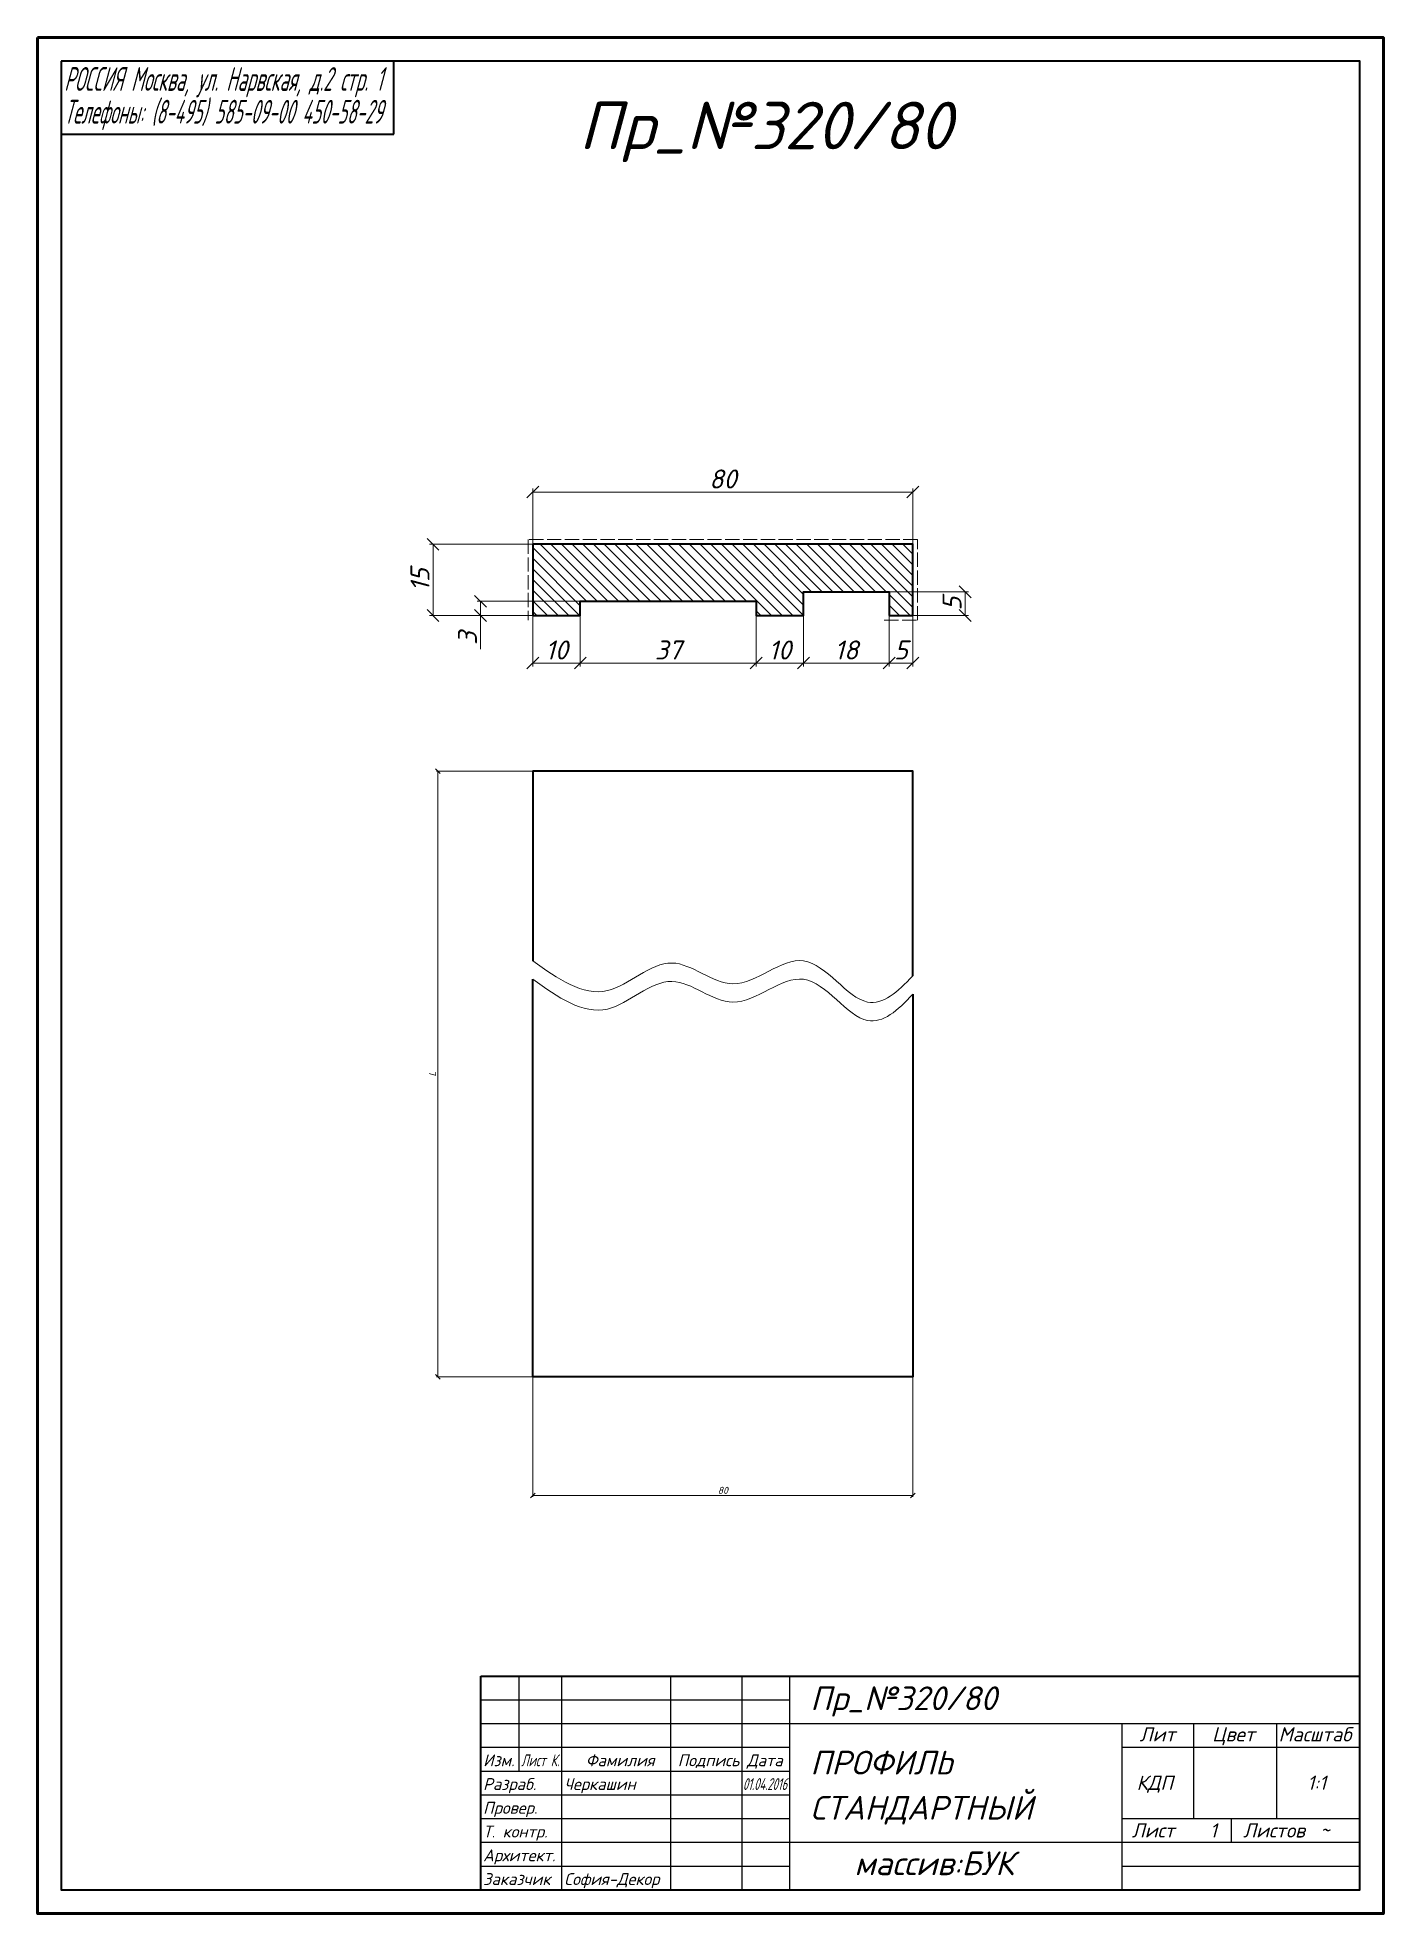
# Model space of a CAD drawing. Header units: millimetres. Extents: x 1918 to 2201, y -407 to -12.
import ezdxf
from ezdxf.enums import TextEntityAlignment as Align

# ---------------------------------------------------------------- set-up
doc = ezdxf.new("R2010")
doc.units = ezdxf.units.MM
doc.linetypes.add('ACAD_ISO02W100', pattern=[15, 12, -3])
doc.layers.get('0').update_dxf_attribs({"lineweight": 13})
for name, color, linetype, lineweight in [('Пр_№320', 1, 'Continuous', 35), ('служебный слой ЛИНИИ ПУНКТИРНЫЕ', 7, 'ACAD_ISO02W100', 13), ('служебный слой НАДПИСИ', 7, 'Continuous', 13), ('служебный слой РАЗМЕРЫ', 7, 'Continuous', 9), ('служебный слой ШТАМП', 7, 'Continuous', 30), ('служебный слой ШТРИХОВКА', 7, 'Continuous', 5)]:
    doc.layers.add(name, color=color, linetype=linetype, lineweight=lineweight)
doc.styles.add('ЕСКД', font='isocpeur.ttf', dxfattribs={"oblique": 15})
doc.dimstyles.new('ЕСКД', dxfattribs={"dimtxt": 3.5, "dimasz": 2.5, "dimexe": 0.25, "dimexo": 0, "dimgap": 0.35, "dimtad": 1, "dimdec": 1, "dimzin": 9, "dimtxsty": 'ЕСКД', "dimblk": 'OBLIQUE', "dimcen": 0, "dimclrd": 256, "dimclre": 256, "dimclrt": 256, "dimadec": 1, "dimazin": 0, "dimtfac": 1, "dimtdec": 1, "dimtmove": 0, "dimatfit": 3, "dimldrblk": 'DOTSMALL', "dimfxl": 1, "dimlwd": -1, "dimlwe": -1, "dimarcsym": 0})

# ---------------------------------------------------------------- blocks, each defined once
blk = doc.blocks.new('_OBLIQUE')
at = {"color": 0, "linetype": 'ByBlock'}
blk.add_line((-0.5, -0.5), (0.5, 0.5), dxfattribs=at)
blk = doc.blocks.new('*D853')
at = {"layer": 'Defpoints', "color": 0, "transparency": 16777216}
for p in [(2011.31, -134), (2022.31, -134), (2032.31, -131)]:
    blk.add_point(p, dxfattribs=at)
at = {"layer": 'служебный слой РАЗМЕРЫ', "transparency": 16777216}
for p, q in [((2032.31, -131), (2010.56, -131)), ((2022.31, -134), (2010.56, -134)), ((2011.31, -131), (2011.31, -134)), ((2011.31, -134), (2011.31, -141.07))]:
    blk.add_line(p, q, dxfattribs=at)
at = {"layer": 'служебный слой РАЗМЕРЫ', "transparency": 16777216, "xscale": 2.5, "yscale": 2.5, "zscale": 2.5}
for p, rotation in [((2011.31, -131), 90), ((2011.31, -134), 270)]:
    blk.add_blockref('_OBLIQUE', p, dxfattribs=dict(at, rotation=rotation))
at = {"layer": 'служебный слой РАЗМЕРЫ', "transparency": 16777216, "insert": (2008.56, -138.78), "char_height": 4, "attachment_point": 5, "rotation": 90, "style": 'ЕСКД'}
blk.add_mtext('3', dxfattribs=at)
blk = doc.blocks.new('_DotSmall')
at = {"color": 0, "linetype": 'ByBlock', "lineweight": -3, "const_width": 0.5}
blk.add_lwpolyline([(-0.0625, 0, 1), (0.0625, 0, 1)], format="xyb", close=True, dxfattribs=at)
blk = doc.blocks.new('*D852')
at = {"layer": 'Defpoints', "color": 0, "transparency": 16777216}
for p in [(2001.31, -119), (2022.31, -119), (2022.31, -134)]:
    blk.add_point(p, dxfattribs=at)
at = {"layer": 'служебный слой РАЗМЕРЫ', "transparency": 16777216}
for p, q in [((2022.31, -119), (2000.56, -119)), ((2001.31, -134), (2001.31, -119)), ((2022.31, -134), (2000.56, -134))]:
    blk.add_line(p, q, dxfattribs=at)
at = {"layer": 'служебный слой РАЗМЕРЫ', "transparency": 16777216, "xscale": 2.5, "yscale": 2.5, "zscale": 2.5}
for p, rotation in [((2001.31, -119), 90), ((2001.31, -134), 270)]:
    blk.add_blockref('_OBLIQUE', p, dxfattribs=dict(at, rotation=rotation))
at = {"layer": 'служебный слой РАЗМЕРЫ', "transparency": 16777216, "insert": (1998.56, -126.5), "char_height": 4, "attachment_point": 5, "rotation": 90, "style": 'ЕСКД'}
blk.add_mtext('15', dxfattribs=at)
blk = doc.blocks.new('*D854')
at = {"layer": 'Defpoints', "color": 0, "transparency": 16777216}
for p in [(2069.31, -134), (2079.31, -134), (2069.31, -144)]:
    blk.add_point(p, dxfattribs=at)
at = {"layer": 'служебный слой РАЗМЕРЫ', "transparency": 16777216}
for p, q in [((2069.31, -134), (2069.31, -144.75)), ((2079.31, -134), (2079.31, -144.75)), ((2079.31, -144), (2069.31, -144))]:
    blk.add_line(p, q, dxfattribs=at)
at = {"layer": 'служебный слой РАЗМЕРЫ', "transparency": 16777216, "xscale": 2.5, "yscale": 2.5, "zscale": 2.5, "rotation": 180}
blk.add_blockref('_OBLIQUE', (2069.31, -144), dxfattribs=at)
at = {"layer": 'служебный слой РАЗМЕРЫ', "transparency": 16777216, "xscale": 2.5, "yscale": 2.5, "zscale": 2.5}
blk.add_blockref('_OBLIQUE', (2079.31, -144), dxfattribs=at)
at = {"layer": 'служебный слой РАЗМЕРЫ', "transparency": 16777216, "insert": (2074.31, -141.25), "char_height": 4, "attachment_point": 5, "style": 'ЕСКД'}
blk.add_mtext('10', dxfattribs=at)
blk = doc.blocks.new('*D851')
at = {"layer": 'Defpoints', "color": 0, "transparency": 16777216}
for p in [(2022.31, -134), (2032.31, -134), (2022.31, -144)]:
    blk.add_point(p, dxfattribs=at)
at = {"layer": 'служебный слой РАЗМЕРЫ', "transparency": 16777216}
for p, q in [((2022.31, -134), (2022.31, -144.75)), ((2032.31, -134), (2032.31, -144.75)), ((2032.31, -144), (2022.31, -144))]:
    blk.add_line(p, q, dxfattribs=at)
at = {"layer": 'служебный слой РАЗМЕРЫ', "transparency": 16777216, "xscale": 2.5, "yscale": 2.5, "zscale": 2.5, "rotation": 180}
blk.add_blockref('_OBLIQUE', (2022.31, -144), dxfattribs=at)
at = {"layer": 'служебный слой РАЗМЕРЫ', "transparency": 16777216, "xscale": 2.5, "yscale": 2.5, "zscale": 2.5}
blk.add_blockref('_OBLIQUE', (2032.31, -144), dxfattribs=at)
at = {"layer": 'служебный слой РАЗМЕРЫ', "transparency": 16777216, "insert": (2027.31, -141.25), "char_height": 4, "attachment_point": 5, "style": 'ЕСКД'}
blk.add_mtext('10', dxfattribs=at)
blk = doc.blocks.new('*D850')
at = {"layer": 'Defpoints', "color": 0, "transparency": 16777216}
for p in [(2097.31, -134), (2102.31, -134), (2097.31, -144)]:
    blk.add_point(p, dxfattribs=at)
at = {"layer": 'служебный слой РАЗМЕРЫ', "transparency": 16777216}
for p, q in [((2097.31, -134), (2097.31, -144.75)), ((2102.31, -134), (2102.31, -144.75)), ((2102.31, -144), (2097.31, -144))]:
    blk.add_line(p, q, dxfattribs=at)
at = {"layer": 'служебный слой РАЗМЕРЫ', "transparency": 16777216, "xscale": 2.5, "yscale": 2.5, "zscale": 2.5, "rotation": 180}
blk.add_blockref('_OBLIQUE', (2097.31, -144), dxfattribs=at)
at = {"layer": 'служебный слой РАЗМЕРЫ', "transparency": 16777216, "xscale": 2.5, "yscale": 2.5, "zscale": 2.5}
blk.add_blockref('_OBLIQUE', (2102.31, -144), dxfattribs=at)
at = {"layer": 'служебный слой РАЗМЕРЫ', "transparency": 16777216, "insert": (2099.81, -141.25), "char_height": 4, "attachment_point": 5, "style": 'ЕСКД'}
blk.add_mtext('5', dxfattribs=at)
blk = doc.blocks.new('*D849')
at = {"layer": 'Defpoints', "color": 0, "transparency": 16777216}
for p in [(2102.31, -108), (2022.31, -119), (2102.31, -119)]:
    blk.add_point(p, dxfattribs=at)
at = {"layer": 'служебный слой РАЗМЕРЫ', "transparency": 16777216}
for p, q in [((2022.31, -119), (2022.31, -107.25)), ((2022.31, -108), (2102.31, -108)), ((2102.31, -119), (2102.31, -107.25))]:
    blk.add_line(p, q, dxfattribs=at)
at = {"layer": 'служебный слой РАЗМЕРЫ', "transparency": 16777216, "xscale": 2.5, "yscale": 2.5, "zscale": 2.5, "rotation": 180}
blk.add_blockref('_OBLIQUE', (2022.31, -108), dxfattribs=at)
at = {"layer": 'служебный слой РАЗМЕРЫ', "transparency": 16777216, "xscale": 2.5, "yscale": 2.5, "zscale": 2.5}
blk.add_blockref('_OBLIQUE', (2102.31, -108), dxfattribs=at)
at = {"layer": 'служебный слой РАЗМЕРЫ', "transparency": 16777216, "insert": (2062.31, -105.25), "char_height": 4, "attachment_point": 5, "style": 'ЕСКД'}
blk.add_mtext('80', dxfattribs=at)
blk = doc.blocks.new('*D848')
at = {"layer": 'Defpoints', "color": 0, "transparency": 16777216}
for p in [(2032.31, -134), (2069.31, -134), (2069.31, -144)]:
    blk.add_point(p, dxfattribs=at)
at = {"layer": 'служебный слой РАЗМЕРЫ', "transparency": 16777216}
for p, q in [((2032.31, -134), (2032.31, -144.75)), ((2069.31, -134), (2069.31, -144.75)), ((2032.31, -144), (2069.31, -144))]:
    blk.add_line(p, q, dxfattribs=at)
at = {"layer": 'служебный слой РАЗМЕРЫ', "transparency": 16777216, "xscale": 2.5, "yscale": 2.5, "zscale": 2.5, "rotation": 180}
blk.add_blockref('_OBLIQUE', (2032.31, -144), dxfattribs=at)
at = {"layer": 'служебный слой РАЗМЕРЫ', "transparency": 16777216, "xscale": 2.5, "yscale": 2.5, "zscale": 2.5}
blk.add_blockref('_OBLIQUE', (2069.31, -144), dxfattribs=at)
at = {"layer": 'служебный слой РАЗМЕРЫ', "transparency": 16777216, "insert": (2050.81, -141.25), "char_height": 4, "attachment_point": 5, "style": 'ЕСКД'}
blk.add_mtext('37', dxfattribs=at)
blk = doc.blocks.new('*D847')
at = {"layer": 'Defpoints', "color": 0, "transparency": 16777216}
for p in [(2079.31, -134), (2097.31, -134), (2097.31, -144)]:
    blk.add_point(p, dxfattribs=at)
at = {"layer": 'служебный слой РАЗМЕРЫ', "transparency": 16777216}
for p, q in [((2079.31, -134), (2079.31, -144.75)), ((2097.31, -134), (2097.31, -144.75)), ((2079.31, -144), (2097.31, -144))]:
    blk.add_line(p, q, dxfattribs=at)
at = {"layer": 'служебный слой РАЗМЕРЫ', "transparency": 16777216, "xscale": 2.5, "yscale": 2.5, "zscale": 2.5, "rotation": 180}
blk.add_blockref('_OBLIQUE', (2079.31, -144), dxfattribs=at)
at = {"layer": 'служебный слой РАЗМЕРЫ', "transparency": 16777216, "xscale": 2.5, "yscale": 2.5, "zscale": 2.5}
blk.add_blockref('_OBLIQUE', (2097.31, -144), dxfattribs=at)
at = {"layer": 'служебный слой РАЗМЕРЫ', "transparency": 16777216, "insert": (2088.31, -141.25), "char_height": 4, "attachment_point": 5, "style": 'ЕСКД'}
blk.add_mtext('18', dxfattribs=at)
blk = doc.blocks.new('*D846')
at = {"layer": 'Defpoints', "color": 0, "transparency": 16777216}
for p in [(2097.31, -129), (2113.31, -129), (2102.31, -134)]:
    blk.add_point(p, dxfattribs=at)
at = {"layer": 'служебный слой РАЗМЕРЫ', "transparency": 16777216}
for p, q in [((2097.31, -129), (2114.06, -129)), ((2113.31, -134), (2113.31, -129)), ((2102.31, -134), (2114.06, -134))]:
    blk.add_line(p, q, dxfattribs=at)
at = {"layer": 'служебный слой РАЗМЕРЫ', "transparency": 16777216, "xscale": 2.5, "yscale": 2.5, "zscale": 2.5}
for p, rotation in [((2113.31, -129), 90), ((2113.31, -134), 270)]:
    blk.add_blockref('_OBLIQUE', p, dxfattribs=dict(at, rotation=rotation))
at = {"layer": 'служебный слой РАЗМЕРЫ', "transparency": 16777216, "insert": (2110.56, -131.5), "char_height": 4, "attachment_point": 5, "rotation": 90, "style": 'ЕСКД'}
blk.add_mtext('5', dxfattribs=at)
blk = doc.blocks.new('*D844')
at = {"layer": 'Defpoints', "color": 0, "transparency": 16777216}
for p in [(2022.31, -166.77), (2002.31, -294.27), (2022.31, -294.27)]:
    blk.add_point(p, dxfattribs=at)
at = {"layer": 'служебный слой РАЗМЕРЫ', "transparency": 16777216}
for p, q in [((2022.31, -166.77), (2002.06, -166.77)), ((2002.31, -166.77), (2002.31, -294.27)), ((2022.31, -294.27), (2002.06, -294.27))]:
    blk.add_line(p, q, dxfattribs=at)
for p, rotation in [((2002.31, -166.77), 90), ((2002.31, -294.27), 270)]:
    blk.add_blockref('_OBLIQUE', p, dxfattribs=dict(at, rotation=rotation))
at = {"layer": 'служебный слой РАЗМЕРЫ', "transparency": 16777216, "insert": (2001.21, -230.52), "char_height": 1.5, "attachment_point": 5, "rotation": 90, "style": 'ЕСКД'}
blk.add_mtext('L', dxfattribs=at)

msp = doc.modelspace()

# ---------------------------------------------------------------- hatches: boundary and pattern name
at = {"layer": 'служебный слой ШТРИХОВКА'}
h = msp.add_hatch(dxfattribs=at)
h.set_pattern_fill('ANSI31', color=256, scale=0.5, angle=-90, style=0)
h.set_pattern_definition([(315, (2742.8461, 1939.162), (1.122532, 1.122532), [])])
h.paths.add_polyline_path([(2097.31, -129), (2097.31, -134), (2102.31, -134), (2102.31, -119), (2022.31, -119), (2022.31, -134), (2032.31, -134), (2032.31, -131), (2069.31, -131), (2069.31, -134), (2079.31, -134), (2079.31, -129)])

# ---------------------------------------------------------------- linework, layer by layer
at = {"layer": 'Пр_№320'}
for points in [[(2097.31, -134), (2102.31, -134), (2102.31, -119), (2022.31, -119), (2022.31, -134), (2032.31, -134), (2032.31, -131), (2069.31, -131), (2069.31, -134), (2079.31, -134), (2079.31, -129), (2097.31, -129), (2097.31, -134)], [(2102.31, -209.85), (2102.31, -166.77), (2022.31, -166.77), (2022.31, -206.7)], [(2102.31, -213.73), (2102.31, -294.27), (2022.31, -294.27), (2022.31, -210.57)]]:
    msp.add_lwpolyline(points, dxfattribs=at)
at = {"layer": 'служебный слой ЛИНИИ ПУНКТИРНЫЕ', "ltscale": 0.25}
msp.add_lwpolyline([(2096.31, -135), (2103.31, -135), (2103.31, -118), (2021.31, -118), (2021.31, -135)], dxfattribs=at)
at = {"layer": 'служебный слой ШТАМП', "lineweight": 35}
for p, q in [((1993.04, -32.66), (1993.04, -17.31)), ((1923.04, -32.66), (1993.04, -32.66)), ((2011.39, -357.25), (2196.39, -357.25)), ((2011.39, -402.25), (2011.39, -357.25))]:
    msp.add_line(p, q, dxfattribs=at)
at = {"layer": 'служебный слой ШТАМП', "lineweight": -3}
for p, q in [((2019.39, -357.25), (2019.39, -377.25)), ((2028.39, -402.25), (2028.39, -357.25)), ((2051.39, -402.25), (2051.39, -357.25)), ((2066.39, -402.25), (2066.39, -357.25)), ((2076.39, -402.25), (2076.39, -357.25)), ((2011.39, -362.25), (2076.39, -362.25)), ((2011.39, -367.25), (2196.39, -367.25)), ((2146.39, -402.25), (2146.39, -367.25)), ((2161.39, -367.25), (2161.39, -387.25)), ((2178.89, -367.25), (2178.89, -387.25)), ((2011.39, -372.25), (2076.39, -372.25)), ((2146.39, -372.25), (2196.39, -372.25)), ((2011.39, -377.25), (2076.39, -377.25)), ((2011.39, -382.25), (2076.39, -382.25)), ((2011.39, -387.25), (2076.39, -387.25)), ((2146.39, -387.25), (2196.39, -387.25)), ((2169.39, -392.25), (2169.39, -387.25)), ((2011.39, -392.25), (2196.39, -392.25)), ((2011.39, -397.25), (2076.39, -397.25)), ((2146.39, -397.25), (2196.39, -397.25))]:
    msp.add_line(p, q, dxfattribs=at)
at = {"layer": 'служебный слой ШТАМП', "color": 6, "lineweight": 50}
msp.add_lwpolyline([(1918.04, -12.31), (1918.04, -407.25), (2201.39, -407.25), (2201.39, -12.31)], close=True, dxfattribs=at)
at = {"layer": 'служебный слой ШТАМП', "lineweight": 35}
msp.add_lwpolyline([(1923.04, -17.31), (1923.04, -402.25), (2196.39, -402.25), (2196.39, -17.31)], close=True, dxfattribs=at)
at = {"layer": 'служебный слой ШТРИХОВКА'}
for points in [[(2022.31, -206.7), (2027.58, -210.43), (2037.43, -217.43), (2051.14, -202.62), (2065, -216.34), (2079.91, -200.4), (2091.58, -219.71), (2099.13, -213.31), (2102.31, -209.85)], [(2022.31, -210.57), (2027.58, -214.31), (2037.43, -221.31), (2051.14, -206.49), (2065, -220.21), (2079.91, -204.27), (2091.58, -223.59), (2099.13, -217.18), (2102.31, -213.73)]]:
    msp.add_open_spline(points, degree=3, knots=[0, 0, 0, 0, 16.914398, 31.673167, 45.232529, 60.868694, 76.888333, 88.564807, 88.564807, 88.564807, 88.564807], dxfattribs=at)

# ---------------------------------------------------------------- texts
at = {"layer": 'служебный слой НАДПИСИ', "style": 'ЕСКД', "oblique": 15}
msp.add_text('Пр_№320/80', height=10, dxfattribs=at).set_placement((2032.01, -35.83))
at = {"layer": 'служебный слой ШТАМП', "lineweight": -3, "style": 'ЕСКД', "oblique": 15}
for s, height, width, p, p2 in [('РОССИЯ Москва, ул. Нарвская, д.2 стр. 1', 5, 0.525515, (1923.64, -23.54), (1990.64, -23.54)), ('Телефоны: (8-495) 585-09-00 450-58-29', 5, 0.531771, (1923.64, -30.43), (1990.64, -30.43)), ('Лист К.', 2.5, 0.68412, (2019.85, -376.25), (2027.89, -376.25)), ('01.04.2016', 2.5, 0.631972, (2066.52, -381.25), (2075.84, -381.25))]:
    msp.add_text(s, height=height, dxfattribs=dict(at, width=width)).set_placement(p, p2, align=Align.FIT)
for s, height, p in [('Пр_№320/80', 5, (2080.73, -364.44)), ('Лит', 3, (2150.04, -371.02)), ('Цвет', 3, (2165.32, -371.02)), ('Масштаб', 3, (2179.31, -371.02)), ('Изм.', 2.5, (2011.85, -376.25)), ('Фамилия', 2.5, (2033.46, -376.25)), ('Подпись', 2.5, (2052.82, -376.25)), ('Дата', 2.5, (2067.39, -376.25)), ('ПРОФИЛЬ', 5, (2080.73, -377.99)), ('Разраб.', 2.5, (2011.85, -381.25)), ('Черкашин', 2.5, (2028.93, -381.25)), ('КДП', 3, (2149.42, -381.23)), ('1:1', 3, (2185.34, -381.23)), ('СТАНДАРТНЫЙ', 5, (2080.73, -387.5)), ('Провер.', 2.5, (2011.85, -386.25)), ('Т. контр.', 2.5, (2011.85, -391.25)), ('Лист', 3, (2148.39, -391.25)), ('Листов', 3, (2171.83, -391.25)), ('Архитект.', 2.5, (2011.85, -396.25)), ('массив:БУК', 5, (2090, -399.18)), ('Заказчик', 2.5, (2011.85, -401.25)), ('София-Декор', 2.5, (2028.93, -401.25))]:
    msp.add_text(s, height=height, dxfattribs=at).set_placement(p)
for s, p in [('1', (2165.58, -388.26)), ('~', (2189.02, -388.26))]:
    msp.add_text(s, height=3, dxfattribs=at).set_placement(p, align=Align.TOP_CENTER)

# ---------------------------------------------------------------- dimensions: what is measured, and where the dimension line sits
at = {"layer": 'служебный слой РАЗМЕРЫ'}
for base, p1, p2, picture, middle in [((2102.31, -108), (2022.31, -119), (2102.31, -119), '*D849', (2062.31, -105.25)), ((2069.31, -144), (2032.31, -134), (2069.31, -134), '*D848', (2050.81, -141.25)), ((2069.31, -144), (2079.31, -134), (2069.31, -134), '*D854', (2074.31, -141.25)), ((2097.31, -144), (2079.31, -134), (2097.31, -134), '*D847', (2088.31, -141.25))]:
    dim = msp.add_linear_dim(base=base, p1=p1, p2=p2, dimstyle='ЕСКД', override={"dimtxt": 4, "dimasz": 2.5, "dimexe": 0.75, "dimgap": 0.75, "dimblk1": 'OBLIQUE', "dimblk2": 'OBLIQUE', "dimsah": 1}, dxfattribs=at)
    dim.commit()
    dim.dimension.update_dxf_attribs({"geometry": picture, "text_midpoint": middle})
for base, p1, p2, angle, picture, middle in [((2001.31, -119), (2022.31, -134), (2022.31, -119), 90, '*D852', (1998.56, -126.5)), ((2011.31, -134), (2032.31, -131), (2022.31, -134), 90, '*D853', (2008.56, -138.78)), ((2113.31, -129), (2102.31, -134), (2097.31, -129), 90, '*D846', (2110.56, -131.5)), ((2022.31, -144), (2032.31, -134), (2022.31, -134), 180, '*D851', (2027.31, -141.25)), ((2097.31, -144), (2102.31, -134), (2097.31, -134), 180, '*D850', (2099.81, -141.25))]:
    dim = msp.add_linear_dim(base=base, p1=p1, p2=p2, angle=angle, dimstyle='ЕСКД', override={"dimtxt": 4, "dimasz": 2.5, "dimexe": 0.75, "dimgap": 0.75, "dimblk1": 'OBLIQUE', "dimblk2": 'OBLIQUE', "dimsah": 1}, dxfattribs=at)
    dim.commit()
    dim.dimension.update_dxf_attribs({"geometry": picture, "text_midpoint": middle})
dim = msp.add_linear_dim(base=(2002.31, -294.27), p1=(2022.31, -166.77), p2=(2022.31, -294.27), angle=90, text='L', dimstyle='ЕСКД', override={"dimtxt": 1.5, "dimasz": 1}, dxfattribs=at)
dim.commit()
dim.dimension.update_dxf_attribs({"geometry": '*D844', "text_midpoint": (2001.21, -230.52)})
msp.add_linear_dim(base=(2102.31, -319.27), p1=(2022.31, -294.27), p2=(2102.31, -294.27), dimstyle='ЕСКД', override={"dimtxt": 1.5, "dimasz": 1}, dxfattribs=at).render()

doc.saveas('drawing.dxf')
